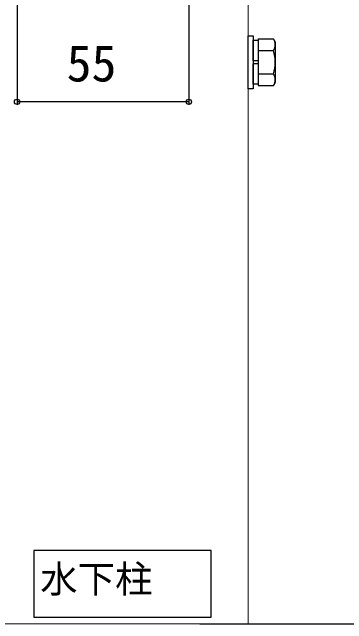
# Model space of a CAD drawing. Units: millimetres, scale not verified. Extents: x -700 to 700, y -1044 to 1038.
# Drawn here: x -97.8 to 9.3, y -300 to -103.9 of the extents above; entities that cross this region are included whole.
import ezdxf
from ezdxf.enums import TextEntityAlignment as Align

# ---------------------------------------------------------------- set-up
doc = ezdxf.new("R2010")
doc.units = ezdxf.units.MM
doc.header["$LTSCALE"] = 6
for name, color, linetype in [('0-2_USER1', 3, 'Continuous'), ('0-6_YKK_13', 4, 'Continuous'), ('0-8_YKK_D', 6, 'Continuous')]:
    doc.layers.add(name, color=color, linetype=linetype)
doc.layers.add('0-5_YKK_12', color=2, linetype='Continuous', lineweight=18)
doc.styles.add('ＭＳ ゴシック', font='')
doc.styles.get('ＭＳ ゴシック').set_extended_font_data('MS Gothic')

msp = doc.modelspace()

# ---------------------------------------------------------------- linework, layer by layer
at = {"layer": '0-2_USER1'}
msp.add_lwpolyline([(-90.843, -276.486), (-90.843, -297.856), (-34.107, -297.856), (-34.107, -276.486)], close=True, dxfattribs=at)
at = {"layer": '0-5_YKK_12'}
msp.add_line((-297.019, -299.978), (343.14, -299.978), dxfattribs=at)
msp.add_lwpolyline([(-22.239, -299.978), (-22.239, 19.683), (-22.239, 27.383)], dxfattribs=at)
at = {"layer": '0-6_YKK_13'}
for p, q in [((-20.639, -112.867), (-19.039, -112.867)), ((-20.639, -119.417), (-20.639, -112.867)), ((-19.039, -112.411), (-14.12, -112.411)), ((-19.039, -112.411), (-19.039, -127.422)), ((-13.539, -113.417), (-14.12, -112.411)), ((-13.539, -113.417), (-13.539, -126.417)), ((-19.039, -115.917), (-19.039, -123.917)), ((-19.039, -116.164), (-14.12, -116.164)), ((-19.039, -119.417), (-20.639, -119.417)), ((-19.031, -120.417), (-20.639, -120.417)), ((-20.639, -126.967), (-20.639, -120.417)), ((-19.039, -123.67), (-14.12, -123.67)), ((-19.039, -126.967), (-20.639, -126.967)), ((-19.039, -127.422), (-14.12, -127.422)), ((-13.539, -126.417), (-14.12, -127.422))]:
    msp.add_line(p, q, dxfattribs=at)
msp.add_lwpolyline([(-22.239, -128.417), (-22.239, -111.417), (-20.639, -111.417), (-20.639, -128.417)], close=True, dxfattribs=at)
for centre, radius, start, end in [((-16.862, -114.288), 3.323, 325.61575, 34.38425), ((-25.958, -119.917), 12.419, 342.41205, 17.58795), ((-16.862, -125.546), 3.323, 325.61575, 34.38425)]:
    msp.add_arc(centre, radius, start, end, dxfattribs=at)
at = {"layer": '0-8_YKK_D'}
for p, q in [((-96.239, -101.617), (-96.239, -133.616)), ((-41.239, -101.617), (-41.239, -133.616)), ((-41.239, -132.616), (-96.239, -132.616)), ((-37.736, -299.978), (38.761, -299.978))]:
    msp.add_line(p, q, dxfattribs=at)
for centre in [(-96.239, -132.616), (-41.239, -132.616)]:
    msp.add_circle(centre, 0.85, dxfattribs=at)

# ---------------------------------------------------------------- texts
at = {"layer": '0-2_USER1', "style": 'ＭＳ ゴシック'}
msp.add_text('水下柱', height=8.798, dxfattribs=at).set_placement((-88.829, -292.654), align=Align.BOTTOM_LEFT)
at = {"layer": '0-8_YKK_D', "style": 'ＭＳ ゴシック'}
msp.add_text('55', height=11.73, dxfattribs=at).set_placement((-80.375, -129.616), align=Align.BOTTOM_LEFT)

doc.saveas('drawing.dxf')
